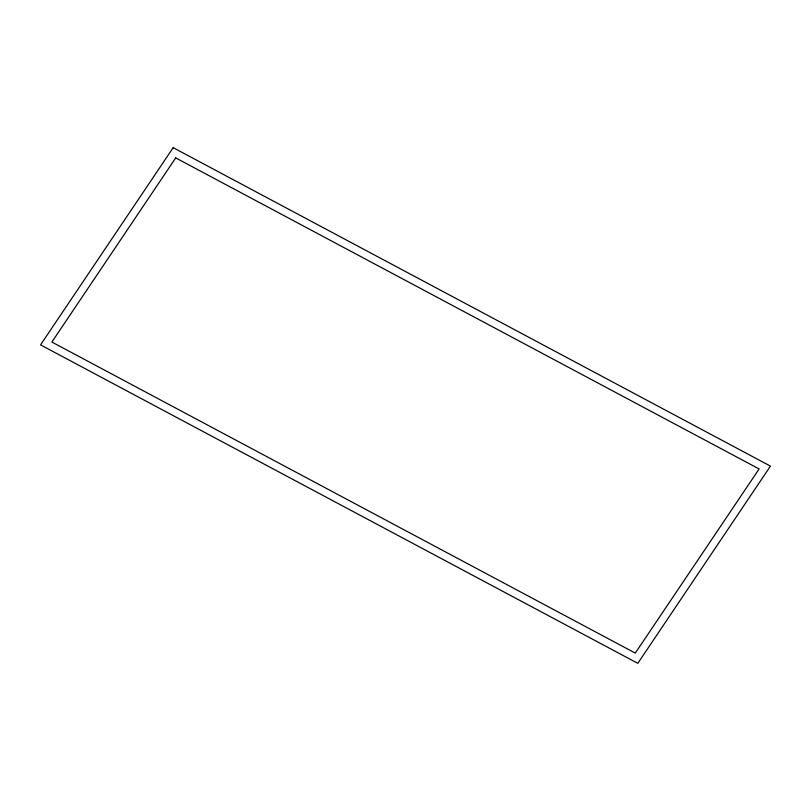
<?xml version="1.0" encoding="UTF-8"?>
<svg xmlns="http://www.w3.org/2000/svg" width="811" height="811" viewBox="0 0 811 811"><rect width="100%" height="100%" fill="white"/><g stroke="black" fill="none" stroke-linecap="round" stroke-linejoin="round"><path stroke-width="1.22" d="M173.189 147.673L40.55 344.878L637.811 663.327L770.45 466.122L173.189 147.673M175.723 157.902L51.874 342.039L635.277 653.098L759.126 468.961L175.723 157.902"/></g></svg>
